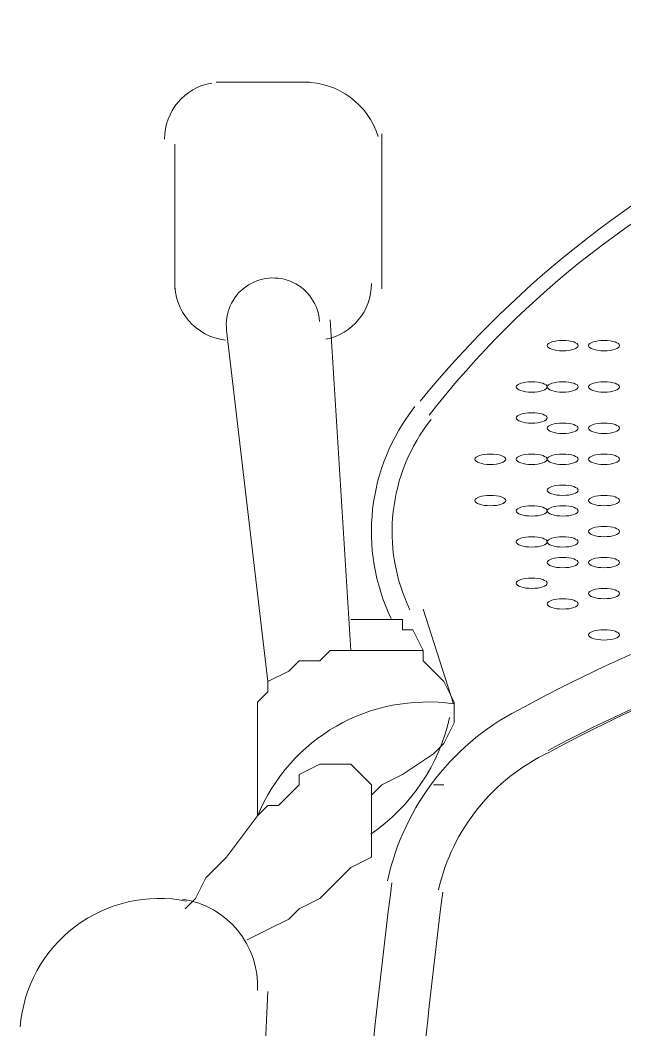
# Model space of a CAD drawing. Header units: metres. Extents: x 29 to 86.9, y -23.2 to 39.7.
# Drawn here: x 74.7989 to 74.9419, y -17.1866 to -16.9476 of the extents above; entities that cross this region are included whole.
import ezdxf

# ---------------------------------------------------------------- set-up
doc = ezdxf.new("R2010")
doc.units = ezdxf.units.M
doc.header["$LTSCALE"] = 100
doc.layers.get('0').update_dxf_attribs({"color": 254})
doc.layers.add('Arqui', color=8, linetype='Continuous', lineweight=0)

# ---------------------------------------------------------------- blocks, each defined once
blk = doc.blocks.new('A$C9582355f')
at = {"layer": 'Arqui'}
for points in [[(46.2961920827816, 6.126214199186052, 0.2278580694965935), (46.10374057980556, 6.21636923779397, 0.2278580694965727), (45.9108077827496, 6.126214199186052)], [(45.8870362083656, 6.145025142986015, 1.02790315790354), (45.86505393276553, 6.143015911393832), (45.8748363327656, 6.059865511394037)], [(46.08891217332558, 6.093928121666067, 0.03702395519698012), (46.02700136911761, 6.088229262265941, 0.06904277544361971), (45.93552428806157, 6.053867237185841, 0.2305320559256714), (45.9030948250134, 6.012627475682166)], [(45.91152033276552, 6.076984711393834), (45.91873458374954, 6.054552861146021, 0.3439956727085444), (45.87239073276561, 6.028072711394088), (45.86505393276553, 6.018290311394139), (45.86016273276556, 6.013399111393937), (45.85771713276557, 6.00850791139419), (45.85527153276558, 6.006062311394089)], [(46.02963019346959, 6.076287177362246, 0.06904268617291899), (45.94106014822154, 6.043500045313976, -0.06904268617291899), (46.02963019346959, 6.076287177362246, 0.06904268617291899), (45.94126951603761, 6.043060791098014, 0.2302038230511888), (45.91515796711752, 6.01054424023414)]]:
    blk.add_lwpolyline(points, format="xyb", dxfattribs=at)
for points in [[(45.86260833276555, 6.201710311393981), (45.88461873276555, 6.201710311393981)], [(45.90173793276557, 6.189482311393931), (45.90173793276557, 6.152798311394235)], [(45.8528259327656, 6.152798311394235), (45.8528259327656, 6.18703671139383)], [(45.88950993276552, 6.145461511393933), (45.89440113276561, 6.067202311393885)], [(45.91152033276552, 6.067202311393885), (45.90907473276553, 6.072093511394087), (45.90662913276554, 6.072093511394087), (45.90662913276554, 6.074539111394188), (45.90418353276556, 6.074539111394188), (45.89929233276558, 6.074539111394188), (45.89440113276561, 6.074539111394188)], [(45.91396593276562, 6.035409511393937), (45.91641153276561, 6.035409511393937)], [(45.89929233276558, 6.032963911393836), (45.89929233276558, 6.030518311394189), (45.89929233276558, 6.028072711394088), (45.89929233276558, 6.023181511393886), (45.89929233276558, 6.018290311394139), (45.89440113276561, 6.015844711394038), (45.88706433276553, 6.00850791139419), (45.88217313276556, 6.006062311394089), (45.87972753276557, 6.003616711393988), (45.8748363327656, 6.001171111393887), (45.86994513276562, 5.998725511394241)], [(45.8748363327656, 5.986497511394191), (45.86749953276552, 5.827533511393995)]]:
    blk.add_lwpolyline(points, dxfattribs=at)
blk.add_lwpolyline([(45.87239073276561, 6.028072711394088), (45.87239073276561, 6.052528711394189), (45.87239073276561, 6.054974311393835), (45.8748363327656, 6.057419911393936), (45.8748363327656, 6.059865511394037), (45.87972753276557, 6.062311111394138), (45.88217313276556, 6.064756711394239), (45.88706433276553, 6.064756711394239), (45.88950993276552, 6.067202311393885), (45.89195553276562, 6.067202311393885), (45.89440113276561, 6.067202311393885), (45.89929233276558, 6.067202311393885), (45.90418353276556, 6.067202311393885), (45.91152033276552, 6.067202311393885), (45.91152033276552, 6.064756711394239), (45.91396593276562, 6.062311111394138), (45.91641153276561, 6.059865511394037), (45.91885713276559, 6.054974311393835), (45.91885713276559, 6.052528711394189), (45.91885713276559, 6.050083111394088), (45.91641153276561, 6.045191911393886), (45.91396593276562, 6.042746311394239), (45.90662913276554, 6.037855111394038), (45.90173793276557, 6.035409511393937), (45.89929233276558, 6.032963911393836), (45.89929233276558, 6.035409511393937), (45.8968467327656, 6.037855111394038), (45.89440113276561, 6.040300711394138), (45.89195553276562, 6.040300711394138), (45.88950993276552, 6.040300711394138), (45.88706433276553, 6.040300711394138), (45.88217313276556, 6.037855111394038), (45.88217313276556, 6.035409511393937), (45.87972753276557, 6.032963911393836), (45.87728193276558, 6.030518311394189), (45.8748363327656, 6.030518311394189)], close=True, dxfattribs=at)
for centre, radius, start, end in [((46.08393511219271, 5.990165961093226), 0.2164355538806686, 85.22093858791384, 142.1850642863625), ((45.86383115100654, 6.188259508761348), 0.01345081824116989, 99.87680087963673, 179.9999887865346), ((45.88339592332835, 6.183368306999455), 0.01834200439444095, 17.30343829563552, 89.99997052038255), ((45.86627672943581, 6.154021101220678), 0.01345079319663403, 177.3961639830187, 263.6993687179901), ((45.88584154731012, 6.154021108974575), 0.01345078545502841, 281.5740174156792, 1.030661746971879e-05), ((45.94698150402581, 6.095326725158884), 0.04768917459670268, 141.6577184457223, 205.5871899460195), ((45.94698154668089, 6.095326730128818), 0.04279800939908848, 141.6577388134923, 205.5871685401295), ((45.87361358649542, 6.061088282006494), 0.04524353822656386, 304.3212610784491, 347.5634991542526), ((47.74449476737726, 5.779844282796148), 1.854984880258247, 172.8039437103953, 179.5880114916213), ((45.84915751604484, 5.975492434026819), 0.03301548148857724, 78.7719085044219, 175.5285577920408), ((47.74448394904795, 5.779844426991531), 1.842746069769328, 172.8258779031766, 179.5770268079396), ((45.85160315279921, 5.987720331333549), 0.0207875714155415, 357.1105373196887, 81.65595232601085)]:
    blk.add_arc(centre, radius, start, end, dxfattribs=at)
for points in [[(45.94453593276552, 6.140570311394185), (45.94250992435758, 6.140570311394185), (45.94086753276559, 6.140022839378162), (45.94086753276559, 6.139347511394135)], [(45.94820433276556, 6.139347511394135), (45.94820433276556, 6.140022839378162), (45.94656194117357, 6.140570311394185), (45.94453593276552, 6.140570311394185)], [(45.95431833276558, 6.140570311394185), (45.95229232435753, 6.140570311394185), (45.95064993276554, 6.140022839378162), (45.95064993276554, 6.139347511394135)], [(45.95798673276562, 6.139347511394135), (45.95798673276562, 6.140022839378162), (45.95634434117352, 6.140570311394185), (45.95431833276558, 6.140570311394185)], [(45.94086753276559, 6.139347511394135), (45.94086753276559, 6.138672183410108), (45.94250992435758, 6.138124711394084), (45.94453593276552, 6.138124711394084)], [(45.94453593276552, 6.138124711394084), (45.94656194117357, 6.138124711394084), (45.94820433276556, 6.138672183410108), (45.94820433276556, 6.139347511394135)], [(45.95064993276554, 6.139347511394135), (45.95064993276554, 6.138672183410108), (45.95229232435753, 6.138124711394084), (45.95431833276558, 6.138124711394084)], [(45.95431833276558, 6.138124711394084), (45.95634434117352, 6.138124711394084), (45.95798673276562, 6.138672183410108), (45.95798673276562, 6.139347511394135)], [(45.93719913276556, 6.130787911394236), (45.93517312435762, 6.130787911394236), (45.93353073276552, 6.130240439378213), (45.93353073276552, 6.129565111394186)], [(45.94086753276559, 6.129565111394186), (45.94086753276559, 6.130240439378213), (45.93922514117361, 6.130787911394236), (45.93719913276556, 6.130787911394236)], [(45.94453593276552, 6.130787911394236), (45.94250992435758, 6.130787911394236), (45.94086753276559, 6.130240439378213), (45.94086753276559, 6.129565111394186)], [(45.94820433276556, 6.129565111394186), (45.94820433276556, 6.130240439378213), (45.94656194117357, 6.130787911394236), (45.94453593276552, 6.130787911394236)], [(45.95431833276558, 6.130787911394236), (45.95229232435753, 6.130787911394236), (45.95064993276554, 6.130240439378213), (45.95064993276554, 6.129565111394186)], [(45.95798673276562, 6.129565111394186), (45.95798673276562, 6.130240439378213), (45.95634434117352, 6.130787911394236), (45.95431833276558, 6.130787911394236)], [(45.93353073276552, 6.129565111394186), (45.93353073276552, 6.128889783410159), (45.93517312435762, 6.128342311394135), (45.93719913276556, 6.128342311394135)], [(45.93719913276556, 6.128342311394135), (45.93922514117361, 6.128342311394135), (45.94086753276559, 6.128889783410159), (45.94086753276559, 6.129565111394186)], [(45.94086753276559, 6.129565111394186), (45.94086753276559, 6.128889783410159), (45.94250992435758, 6.128342311394135), (45.94453593276552, 6.128342311394135)], [(45.94453593276552, 6.128342311394135), (45.94656194117357, 6.128342311394135), (45.94820433276556, 6.128889783410159), (45.94820433276556, 6.129565111394186)], [(45.95064993276554, 6.129565111394186), (45.95064993276554, 6.128889783410159), (45.95229232435753, 6.128342311394135), (45.95431833276558, 6.128342311394135)], [(45.95431833276558, 6.128342311394135), (45.95634434117352, 6.128342311394135), (45.95798673276562, 6.128889783410159), (45.95798673276562, 6.129565111394186)], [(45.93719913276556, 6.123451111393933), (45.93517312435762, 6.123451111393933), (45.93353073276552, 6.12290363937791), (45.93353073276552, 6.122228311393883)], [(45.94086753276559, 6.122228311393883), (45.94086753276559, 6.12290363937791), (45.93922514117361, 6.123451111393933), (45.93719913276556, 6.123451111393933)], [(45.93353073276552, 6.122228311393883), (45.93353073276552, 6.121552983409856), (45.93517312435762, 6.121005511393832), (45.93719913276556, 6.121005511393832)], [(45.93719913276556, 6.121005511393832), (45.93922514117361, 6.121005511393832), (45.94086753276559, 6.121552983409856), (45.94086753276559, 6.122228311393883)], [(45.94453593276552, 6.121005511393832), (45.94250992435758, 6.121005511393832), (45.94086753276559, 6.120458039377809), (45.94086753276559, 6.119782711394237)], [(45.94820433276556, 6.119782711394237), (45.94820433276556, 6.120458039377809), (45.94656194117357, 6.121005511393832), (45.94453593276552, 6.121005511393832)], [(45.95431833276558, 6.121005511393832), (45.95229232435753, 6.121005511393832), (45.95064993276554, 6.120458039377809), (45.95064993276554, 6.119782711394237)], [(45.95798673276562, 6.119782711394237), (45.95798673276562, 6.120458039377809), (45.95634434117352, 6.121005511393832), (45.95431833276558, 6.121005511393832)], [(45.94086753276559, 6.119782711394237), (45.94086753276559, 6.11910738341021), (45.94250992435758, 6.118559911394186), (45.94453593276552, 6.118559911394186)], [(45.94453593276552, 6.118559911394186), (45.94656194117357, 6.118559911394186), (45.94820433276556, 6.11910738341021), (45.94820433276556, 6.119782711394237)], [(45.95064993276554, 6.119782711394237), (45.95064993276554, 6.11910738341021), (45.95229232435753, 6.118559911394186), (45.95431833276558, 6.118559911394186)], [(45.95431833276558, 6.118559911394186), (45.95634434117352, 6.118559911394186), (45.95798673276562, 6.11910738341021), (45.95798673276562, 6.119782711394237)], [(45.92741673276561, 6.113668711393984), (45.92539072435756, 6.113668711393984), (45.92374833276557, 6.113121239377961), (45.92374833276557, 6.112445911393934)], [(45.93108513276553, 6.112445911393934), (45.93108513276553, 6.113121239377961), (45.92944274117355, 6.113668711393984), (45.92741673276561, 6.113668711393984)], [(45.93719913276556, 6.113668711393984), (45.93517312435762, 6.113668711393984), (45.93353073276552, 6.113121239377961), (45.93353073276552, 6.112445911393934)], [(45.94086753276559, 6.112445911393934), (45.94086753276559, 6.113121239377961), (45.93922514117361, 6.113668711393984), (45.93719913276556, 6.113668711393984)], [(45.94453593276552, 6.113668711393984), (45.94250992435758, 6.113668711393984), (45.94086753276559, 6.113121239377961), (45.94086753276559, 6.112445911393934)], [(45.94820433276556, 6.112445911393934), (45.94820433276556, 6.113121239377961), (45.94656194117357, 6.113668711393984), (45.94453593276552, 6.113668711393984)], [(45.95431833276558, 6.113668711393984), (45.95229232435753, 6.113668711393984), (45.95064993276554, 6.113121239377961), (45.95064993276554, 6.112445911393934)], [(45.95798673276562, 6.112445911393934), (45.95798673276562, 6.113121239377961), (45.95634434117352, 6.113668711393984), (45.95431833276558, 6.113668711393984)], [(45.92374833276557, 6.112445911393934), (45.92374833276557, 6.111770583409907), (45.92539072435756, 6.111223111393883), (45.92741673276561, 6.111223111393883)], [(45.92741673276561, 6.111223111393883), (45.92944274117355, 6.111223111393883), (45.93108513276553, 6.111770583409907), (45.93108513276553, 6.112445911393934)], [(45.93353073276552, 6.112445911393934), (45.93353073276552, 6.111770583409907), (45.93517312435762, 6.111223111393883), (45.93719913276556, 6.111223111393883)], [(45.93719913276556, 6.111223111393883), (45.93922514117361, 6.111223111393883), (45.94086753276559, 6.111770583409907), (45.94086753276559, 6.112445911393934)], [(45.94086753276559, 6.112445911393934), (45.94086753276559, 6.111770583409907), (45.94250992435758, 6.111223111393883), (45.94453593276552, 6.111223111393883)], [(45.94453593276552, 6.111223111393883), (45.94656194117357, 6.111223111393883), (45.94820433276556, 6.111770583409907), (45.94820433276556, 6.112445911393934)], [(45.95064993276554, 6.112445911393934), (45.95064993276554, 6.111770583409907), (45.95229232435753, 6.111223111393883), (45.95431833276558, 6.111223111393883)], [(45.95431833276558, 6.111223111393883), (45.95634434117352, 6.111223111393883), (45.95798673276562, 6.111770583409907), (45.95798673276562, 6.112445911393934)], [(45.94453593276552, 6.106331911394136), (45.94250992435758, 6.106331911394136), (45.94086753276559, 6.105784439378112), (45.94086753276559, 6.105109111394086)], [(45.94820433276556, 6.105109111394086), (45.94820433276556, 6.105784439378112), (45.94656194117357, 6.106331911394136), (45.94453593276552, 6.106331911394136)], [(45.92741673276561, 6.103886311394035), (45.92539072435756, 6.103886311394035), (45.92374833276557, 6.103338839378011), (45.92374833276557, 6.102663511393985)], [(45.93108513276553, 6.102663511393985), (45.93108513276553, 6.103338839378011), (45.92944274117355, 6.103886311394035), (45.92741673276561, 6.103886311394035)], [(45.94086753276559, 6.105109111394086), (45.94086753276559, 6.104433783410059), (45.94250992435758, 6.103886311394035), (45.94453593276552, 6.103886311394035)], [(45.94453593276552, 6.103886311394035), (45.94656194117357, 6.103886311394035), (45.94820433276556, 6.104433783410059), (45.94820433276556, 6.105109111394086)], [(45.95431833276558, 6.103886311394035), (45.95229232435753, 6.103886311394035), (45.95064993276554, 6.103338839378011), (45.95064993276554, 6.102663511393985)], [(45.95798673276562, 6.102663511393985), (45.95798673276562, 6.103338839378011), (45.95634434117352, 6.103886311394035), (45.95431833276558, 6.103886311394035)], [(45.92374833276557, 6.102663511393985), (45.92374833276557, 6.101988183409958), (45.92539072435756, 6.101440711393934), (45.92741673276561, 6.101440711393934)], [(45.92741673276561, 6.101440711393934), (45.92944274117355, 6.101440711393934), (45.93108513276553, 6.101988183409958), (45.93108513276553, 6.102663511393985)], [(45.95064993276554, 6.102663511393985), (45.95064993276554, 6.101988183409958), (45.95229232435753, 6.101440711393934), (45.95431833276558, 6.101440711393934)], [(45.95431833276558, 6.101440711393934), (45.95634434117352, 6.101440711393934), (45.95798673276562, 6.101988183409958), (45.95798673276562, 6.102663511393985)], [(45.93719913276556, 6.101440711393934), (45.93517312435762, 6.101440711393934), (45.93353073276552, 6.100893239377911), (45.93353073276552, 6.100217911393884)], [(45.93353073276552, 6.100217911393884), (45.93353073276552, 6.099542583409857), (45.93517312435762, 6.098995111393833), (45.93719913276556, 6.098995111393833)], [(45.94086753276559, 6.100217911393884), (45.94086753276559, 6.100893239377911), (45.93922514117361, 6.101440711393934), (45.93719913276556, 6.101440711393934)], [(45.93719913276556, 6.098995111393833), (45.93922514117361, 6.098995111393833), (45.94086753276559, 6.099542583409857), (45.94086753276559, 6.100217911393884)], [(45.94453593276552, 6.101440711393934), (45.94250992435758, 6.101440711393934), (45.94086753276559, 6.100893239377911), (45.94086753276559, 6.100217911393884)], [(45.94086753276559, 6.100217911393884), (45.94086753276559, 6.099542583409857), (45.94250992435758, 6.098995111393833), (45.94453593276552, 6.098995111393833)], [(45.94820433276556, 6.100217911393884), (45.94820433276556, 6.100893239377911), (45.94656194117357, 6.101440711393934), (45.94453593276552, 6.101440711393934)], [(45.94453593276552, 6.098995111393833), (45.94656194117357, 6.098995111393833), (45.94820433276556, 6.099542583409857), (45.94820433276556, 6.100217911393884)], [(45.95431833276558, 6.096549511394187), (45.95229232435753, 6.096549511394187), (45.95064993276554, 6.096002039378163), (45.95064993276554, 6.095326711394137)], [(45.95064993276554, 6.095326711394137), (45.95064993276554, 6.09465138341011), (45.95229232435753, 6.094103911394086), (45.95431833276558, 6.094103911394086)], [(45.95798673276562, 6.095326711394137), (45.95798673276562, 6.096002039378163), (45.95634434117352, 6.096549511394187), (45.95431833276558, 6.096549511394187)], [(45.95431833276558, 6.094103911394086), (45.95634434117352, 6.094103911394086), (45.95798673276562, 6.09465138341011), (45.95798673276562, 6.095326711394137)], [(45.93719913276556, 6.094103911394086), (45.93517312435762, 6.094103911394086), (45.93353073276552, 6.093556439378062), (45.93353073276552, 6.092881111394036)], [(45.93353073276552, 6.092881111394036), (45.93353073276552, 6.092205783410009), (45.93517312435762, 6.091658311393985), (45.93719913276556, 6.091658311393985)], [(45.94086753276559, 6.092881111394036), (45.94086753276559, 6.093556439378062), (45.93922514117361, 6.094103911394086), (45.93719913276556, 6.094103911394086)], [(45.93719913276556, 6.091658311393985), (45.93922514117361, 6.091658311393985), (45.94086753276559, 6.092205783410009), (45.94086753276559, 6.092881111394036)], [(45.94453593276552, 6.094103911394086), (45.94250992435758, 6.094103911394086), (45.94086753276559, 6.093556439378062), (45.94086753276559, 6.092881111394036)], [(45.94086753276559, 6.092881111394036), (45.94086753276559, 6.092205783410009), (45.94250992435758, 6.091658311393985), (45.94453593276552, 6.091658311393985)], [(45.94820433276556, 6.092881111394036), (45.94820433276556, 6.093556439378062), (45.94656194117357, 6.094103911394086), (45.94453593276552, 6.094103911394086)], [(45.94453593276552, 6.091658311393985), (45.94656194117357, 6.091658311393985), (45.94820433276556, 6.092205783410009), (45.94820433276556, 6.092881111394036)], [(45.94453593276552, 6.089212711393884), (45.94250992435758, 6.089212711393884), (45.94086753276559, 6.08866523937786), (45.94086753276559, 6.087989911393834)], [(45.94086753276559, 6.087989911393834), (45.94086753276559, 6.087314583409807), (45.94250992435758, 6.086767111394238), (45.94453593276552, 6.086767111394238)], [(45.94820433276556, 6.087989911393834), (45.94820433276556, 6.08866523937786), (45.94656194117357, 6.089212711393884), (45.94453593276552, 6.089212711393884)], [(45.94453593276552, 6.086767111394238), (45.94656194117357, 6.086767111394238), (45.94820433276556, 6.087314583409807), (45.94820433276556, 6.087989911393834)], [(45.95431833276558, 6.089212711393884), (45.95229232435753, 6.089212711393884), (45.95064993276554, 6.08866523937786), (45.95064993276554, 6.087989911393834)], [(45.95064993276554, 6.087989911393834), (45.95064993276554, 6.087314583409807), (45.95229232435753, 6.086767111394238), (45.95431833276558, 6.086767111394238)], [(45.95798673276562, 6.087989911393834), (45.95798673276562, 6.08866523937786), (45.95634434117352, 6.089212711393884), (45.95431833276558, 6.089212711393884)], [(45.95431833276558, 6.086767111394238), (45.95634434117352, 6.086767111394238), (45.95798673276562, 6.087314583409807), (45.95798673276562, 6.087989911393834)], [(45.93719913276556, 6.084321511394137), (45.93517312435762, 6.084321511394137), (45.93353073276552, 6.083774039378113), (45.93353073276552, 6.083098711394086)], [(45.93353073276552, 6.083098711394086), (45.93353073276552, 6.08242338341006), (45.93517312435762, 6.081875911394036), (45.93719913276556, 6.081875911394036)], [(45.94086753276559, 6.083098711394086), (45.94086753276559, 6.083774039378113), (45.93922514117361, 6.084321511394137), (45.93719913276556, 6.084321511394137)], [(45.93719913276556, 6.081875911394036), (45.93922514117361, 6.081875911394036), (45.94086753276559, 6.08242338341006), (45.94086753276559, 6.083098711394086)], [(45.95431833276558, 6.081875911394036), (45.95229232435753, 6.081875911394036), (45.95064993276554, 6.081328439378012), (45.95064993276554, 6.080653111393985)], [(45.95064993276554, 6.080653111393985), (45.95064993276554, 6.079977783409959), (45.95229232435753, 6.079430311393935), (45.95431833276558, 6.079430311393935)], [(45.95798673276562, 6.080653111393985), (45.95798673276562, 6.081328439378012), (45.95634434117352, 6.081875911394036), (45.95431833276558, 6.081875911394036)], [(45.95431833276558, 6.079430311393935), (45.95634434117352, 6.079430311393935), (45.95798673276562, 6.079977783409959), (45.95798673276562, 6.080653111393985)], [(45.94453593276552, 6.079430311393935), (45.94250992435758, 6.079430311393935), (45.94086753276559, 6.078882839377911), (45.94086753276559, 6.078207511393884)], [(45.94086753276559, 6.078207511393884), (45.94086753276559, 6.077532183409858), (45.94250992435758, 6.076984711393834), (45.94453593276552, 6.076984711393834)], [(45.94820433276556, 6.078207511393884), (45.94820433276556, 6.078882839377911), (45.94656194117357, 6.079430311393935), (45.94453593276552, 6.079430311393935)], [(45.94453593276552, 6.076984711393834), (45.94656194117357, 6.076984711393834), (45.94820433276556, 6.077532183409858), (45.94820433276556, 6.078207511393884)], [(45.95431833276558, 6.072093511394087), (45.95229232435753, 6.072093511394087), (45.95064993276554, 6.071546039378063), (45.95064993276554, 6.070870711394036)], [(45.95064993276554, 6.070870711394036), (45.95064993276554, 6.07019538341001), (45.95229232435753, 6.069647911393986), (45.95431833276558, 6.069647911393986)], [(45.95798673276562, 6.070870711394036), (45.95798673276562, 6.071546039378063), (45.95634434117352, 6.072093511394087), (45.95431833276558, 6.072093511394087)], [(45.95431833276558, 6.069647911393986), (45.95634434117352, 6.069647911393986), (45.95798673276562, 6.07019538341001), (45.95798673276562, 6.070870711394036)]]:
    blk.add_open_spline(points, degree=3, dxfattribs=at)

msp = doc.modelspace()

# ---------------------------------------------------------------- block references
msp.add_blockref('A$C9582355f', (28.98266172889876, -23.16396569870889))

doc.saveas('drawing.dxf')
